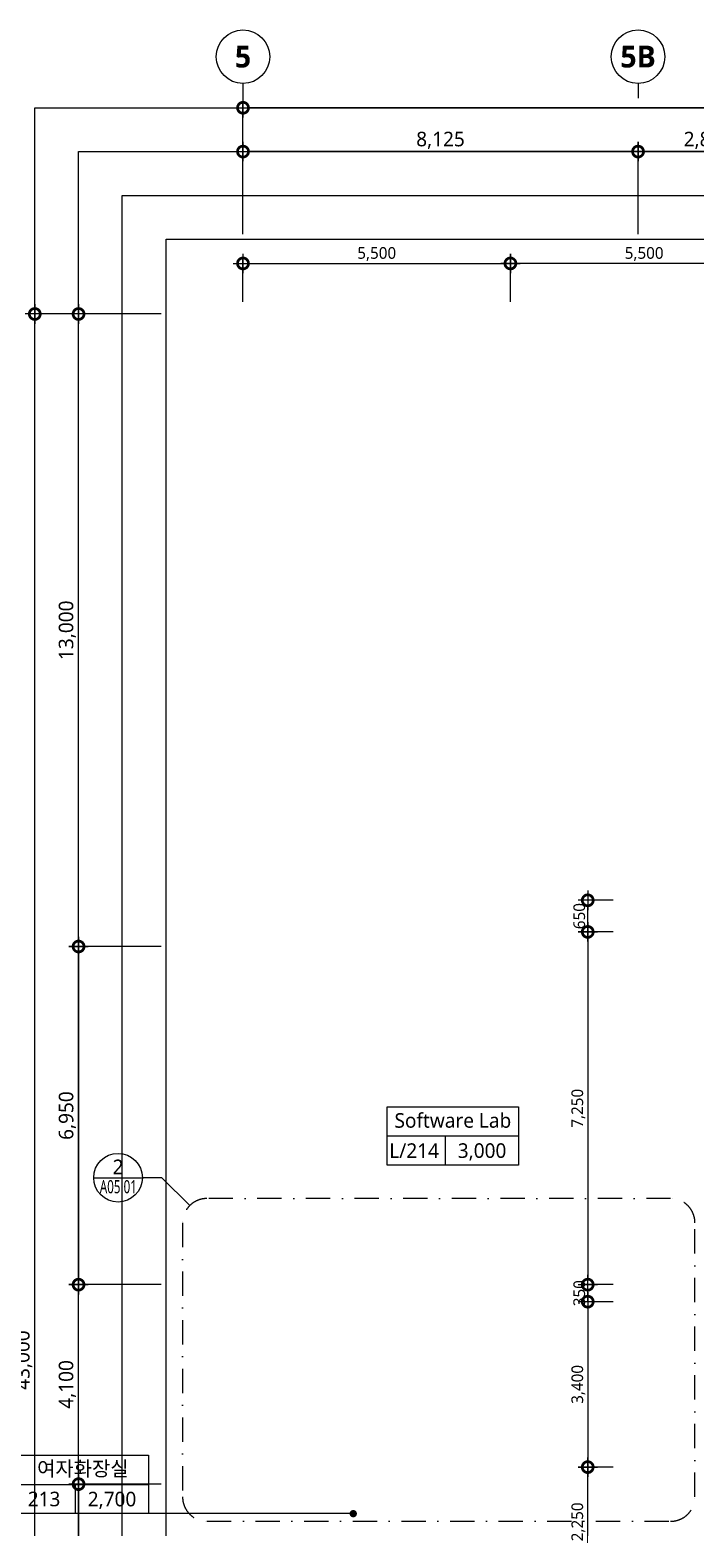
# Model space of a CAD drawing. Header units: millimetres. Extents: x 6046 to 249480, y 2179 to 57100.
# Drawn here: x 174432 to 188111, y 26330 to 57100 of the extents above; entities that cross this region are included whole.
import ezdxf
from ezdxf.enums import TextEntityAlignment as Align

# ---------------------------------------------------------------- set-up
doc = ezdxf.new("R2010")
doc.units = ezdxf.units.MM
doc.header["$LTSCALE"] = 100
doc.linetypes.add('DASHDOT-GAUN', pattern=[10, 5, -2.5, 0, -2.5])
doc.layers.get('DEFPOINTS').update_dxf_attribs({"color": 137})
for name, color, linetype in [('DIM', 7, 'Continuous'), ('DIM1', 7, 'Continuous'), ('SYM', 6, 'Continuous'), ('SYM-BUB', 3, 'Continuous'), ('SYM-LEAD', 6, 'Continuous'), ('TEXT-NOTE', 6, 'Continuous')]:
    doc.layers.add(name, color=color, linetype=linetype)
doc.layers.add('TEMP', color=171, linetype='Continuous', plot=False)
doc.styles.add('스타일1', font='malgun.ttf')
doc.styles.add('스타일2', font='malgunbd.ttf')
doc.dimstyles.new('DIM-QD 1', dxfattribs={"dimtxt": 3, "dimasz": 1.5, "dimexe": 1, "dimexo": 0, "dimgap": 1, "dimtad": 1, "dimdec": 3, "dimdsep": 46, "dimlunit": 6, "dimtxsty": '스타일1', "dimblk1": 'ARCHTICK', "dimblk2": 'ARCHTICK', "dimsah": 1, "dimcen": 0, "dimclrd": 256, "dimclre": 256, "dimclrt": 3, "dimazin": 2, "dimtfac": 1, "dimtdec": 3, "dimtix": 1, "dimtmove": 2, "dimatfit": 3, "dimldrblk": 'ARCHTICK', "dimfxl": 1, "dimtolj": 1, "dimtzin": 0, "dimarcsym": 0})
doc.dimstyles.new('GAUN-100', dxfattribs={"dimscale": 100, "dimtxt": 3, "dimasz": 1, "dimexe": 1, "dimexo": 1, "dimgap": 0.5, "dimtad": 1, "dimdec": 0, "dimzin": 1, "dimdsep": 46, "dimlunit": 6, "dimtxsty": '스타일1', "dimblk": 'GAUN-DOT', "dimcen": -2, "dimdle": 2, "dimclrd": 256, "dimclre": 256, "dimclrt": 3, "dimadec": 0, "dimazin": 0, "dimtfac": 1, "dimtdec": 0, "dimtix": 1, "dimtmove": 2, "dimatfit": 3, "dimldrblk": 'DOTSMALL', "dimfxl": 1, "dimtolj": 1, "dimtzin": 1, "dimarcsym": 0})
doc.dimstyles.new('GAUN-100-I', dxfattribs={"dimscale": 100, "dimtxt": 2.4, "dimasz": 1, "dimexe": 1, "dimexo": 1, "dimgap": 0.5, "dimtad": 1, "dimdec": 0, "dimzin": 1, "dimdsep": 46, "dimlunit": 6, "dimtxsty": '스타일1', "dimblk": 'GAUN-DOT', "dimcen": -2, "dimdle": 2, "dimclrd": 256, "dimclre": 256, "dimclrt": 4, "dimadec": 0, "dimazin": 0, "dimtfac": 1, "dimtdec": 0, "dimtix": 1, "dimtmove": 2, "dimatfit": 3, "dimldrblk": 'DOTSMALL', "dimfxl": 1, "dimtolj": 1, "dimtzin": 1, "dimarcsym": 0})

# ---------------------------------------------------------------- blocks, each defined once
blk = doc.blocks.new('NEW_BUB')
at = {"layer": 'SYM-BUB', "color": 6}
blk.add_line((0, 3), (0, 0), dxfattribs=at)
blk.add_circle((0, 8.5), 5.5, dxfattribs=at)
at = {"layer": 'SYM-BUB', "color": 3, "style": '스타일2'}
blk.add_attdef('X', text='', height=4.5, dxfattribs=at).set_placement((0, 8.5), align=Align.MIDDLE)
blk = doc.blocks.new('GAUN-DOT')
at = {"linetype": 'ByBlock'}
for p, q in [((2, 0), (-2, 0)), ((0, -2), (0, 2))]:
    blk.add_line(p, q, dxfattribs=at)
at = {"const_width": 2.25}
blk.add_lwpolyline([(0, 0.28125, 1), (0, -0.28125, 1)], format="xyb", close=True, dxfattribs=at)
blk = doc.blocks.new('*D36')
at = {"layer": 'DEFPOINTS', "color": 0, "transparency": 16777216}
for p in [(178814, 55500), (178814, 52800), (199814, 52800)]:
    blk.add_point(p, dxfattribs=at)
at = {"layer": 'DIM', "lineweight": -2, "transparency": 16777216}
for p, q in [((178814, 52900), (178814, 55600)), ((199714, 55500), (178914, 55500)), ((199814, 52900), (199814, 55600))]:
    blk.add_line(p, q, dxfattribs=at)
at = {"layer": 'DIM', "lineweight": -2, "transparency": 16777216, "xscale": 100, "yscale": 100, "zscale": 100, "rotation": 180}
blk.add_blockref('GAUN-DOT', (178814, 55500), dxfattribs=at)
at = {"layer": 'DIM', "lineweight": -2, "transparency": 16777216, "xscale": 100, "yscale": 100, "zscale": 100}
blk.add_blockref('GAUN-DOT', (199814, 55500), dxfattribs=at)
at = {"layer": 'DIM', "color": 3, "transparency": 16777216, "insert": (189314, 55731), "char_height": 300, "attachment_point": 5, "style": '스타일1'}
blk.add_mtext('\\A1;21,000', dxfattribs=at)
blk = doc.blocks.new('_DotSmall')
at = {"color": 0, "linetype": 'ByBlock', "const_width": 0.5}
blk.add_lwpolyline([(-0.0625, 0, 1), (0.0625, 0, 1)], format="xyb", close=True, dxfattribs=at)
blk = doc.blocks.new('*D39')
at = {"layer": 'DEFPOINTS', "color": 0, "transparency": 16777216}
for p in [(174532, 51262), (177232, 51262), (177232, 8262)]:
    blk.add_point(p, dxfattribs=at)
at = {"layer": 'DIM', "lineweight": -2, "transparency": 16777216}
for p, q in [((177132, 51262), (174432, 51262)), ((174532, 8362), (174532, 51162)), ((177132, 8262), (174432, 8262))]:
    blk.add_line(p, q, dxfattribs=at)
at = {"layer": 'DIM', "lineweight": -2, "transparency": 16777216, "xscale": 100, "yscale": 100, "zscale": 100}
for p, rotation in [((174532, 51262), 90), ((174532, 8262), 270)]:
    blk.add_blockref('GAUN-DOT', p, dxfattribs=dict(at, rotation=rotation))
at = {"layer": 'DIM', "color": 3, "transparency": 16777216, "insert": (174302, 29762), "char_height": 300, "attachment_point": 5, "rotation": 90, "style": '스타일1'}
blk.add_mtext('\\A1;43,000', dxfattribs=at)
blk = doc.blocks.new('*D40')
at = {"layer": 'DEFPOINTS', "color": 0, "transparency": 16777216}
for p in [(175432, 51262), (177232, 51262), (177232, 38262)]:
    blk.add_point(p, dxfattribs=at)
at = {"layer": 'DIM', "lineweight": -2, "transparency": 16777216}
for p, q in [((177132, 51262), (175332, 51262)), ((175432, 38362), (175432, 51162)), ((177132, 38262), (175332, 38262))]:
    blk.add_line(p, q, dxfattribs=at)
at = {"layer": 'DIM', "lineweight": -2, "transparency": 16777216, "xscale": 100, "yscale": 100, "zscale": 100}
for p, rotation in [((175432, 51262), 90), ((175432, 38262), 270)]:
    blk.add_blockref('GAUN-DOT', p, dxfattribs=dict(at, rotation=rotation))
at = {"layer": 'DIM', "color": 3, "transparency": 16777216, "insert": (175201, 44762), "char_height": 300, "attachment_point": 5, "rotation": 90, "style": '스타일1'}
blk.add_mtext('\\A1;13,000', dxfattribs=at)
blk = doc.blocks.new('room')
at = {"layer": 'TEXT-NOTE'}
for p, q in [((0, 0), (0, 12)), ((0, 12), (27, 12)), ((27, 12), (27, 0)), ((0, 6), (27, 6)), ((12, 0), (12, 6)), ((27, 0), (0, 0))]:
    blk.add_line(p, q, dxfattribs=at)
at = {"layer": 'TEXT-NOTE', "color": 3, "style": '스타일1'}
for tag, p in [('실명', (13.5, 9.28)), ('101', (5.53, 3.02)), ('2400', (19.5, 3))]:
    blk.add_attdef(tag, text='', height=3, dxfattribs=at).set_placement(p, align=Align.MIDDLE)
blk = doc.blocks.new('_ARCHTICK')
at = {"color": 0, "linetype": 'ByBlock', "const_width": 0.15}
blk.add_lwpolyline([(-0.5, -0.5), (0.5, 0.5)], dxfattribs=at)
blk = doc.blocks.new('*D199')
at = {"layer": 'DEFPOINTS', "color": 0, "transparency": 16777216}
for p in [(185904, 27562), (186528, 27562), (186528, 25312)]:
    blk.add_point(p, dxfattribs=at)
at = {"layer": 'DIM1', "lineweight": -2, "transparency": 16777216}
for p, q in [((186428, 27562), (185804, 27562)), ((185904, 25412), (185904, 27462)), ((186428, 25312), (185804, 25312))]:
    blk.add_line(p, q, dxfattribs=at)
at = {"layer": 'DIM1', "lineweight": -2, "transparency": 16777216, "xscale": 100, "yscale": 100, "zscale": 100}
for p, rotation in [((185904, 27562), 90), ((185904, 25312), 270)]:
    blk.add_blockref('GAUN-DOT', p, dxfattribs=dict(at, rotation=rotation))
at = {"layer": 'DIM1', "color": 4, "transparency": 16777216, "insert": (185710, 26437), "char_height": 240, "attachment_point": 5, "rotation": 90, "style": '스타일1'}
blk.add_mtext('\\A1;2,250', dxfattribs=at)
blk = doc.blocks.new('*D200')
at = {"layer": 'DEFPOINTS', "color": 0, "transparency": 16777216}
for p in [(186528, 30962), (185904, 27562), (186528, 27562)]:
    blk.add_point(p, dxfattribs=at)
at = {"layer": 'DIM1', "lineweight": -2, "transparency": 16777216}
for p, q in [((186428, 30962), (185804, 30962)), ((185904, 30862), (185904, 27662)), ((186428, 27562), (185804, 27562))]:
    blk.add_line(p, q, dxfattribs=at)
at = {"layer": 'DIM1', "lineweight": -2, "transparency": 16777216, "xscale": 100, "yscale": 100, "zscale": 100}
for p, rotation in [((185904, 30962), 90), ((185904, 27562), 270)]:
    blk.add_blockref('GAUN-DOT', p, dxfattribs=dict(at, rotation=rotation))
at = {"layer": 'DIM1', "color": 4, "transparency": 16777216, "insert": (185710, 29262), "char_height": 240, "attachment_point": 5, "rotation": 90, "style": '스타일1'}
blk.add_mtext('\\A1;3,400', dxfattribs=at)
blk = doc.blocks.new('*D201')
at = {"layer": 'DEFPOINTS', "color": 0, "transparency": 16777216}
for p in [(185904, 31312), (186528, 31312), (186528, 30962)]:
    blk.add_point(p, dxfattribs=at)
at = {"layer": 'DIM1', "lineweight": -2, "transparency": 16777216}
for p, q in [((185904, 31412), (185904, 31512)), ((186428, 31312), (185804, 31312)), ((185904, 30962), (185904, 31312)), ((186428, 30962), (185804, 30962)), ((185904, 30862), (185904, 30762))]:
    blk.add_line(p, q, dxfattribs=at)
at = {"layer": 'DIM1', "lineweight": -2, "transparency": 16777216, "xscale": 100, "yscale": 100, "zscale": 100}
for p, rotation in [((185904, 31312), 270), ((185904, 30962), 90)]:
    blk.add_blockref('GAUN-DOT', p, dxfattribs=dict(at, rotation=rotation))
at = {"layer": 'DIM1', "color": 4, "transparency": 16777216, "insert": (185730, 31137), "char_height": 240, "attachment_point": 5, "rotation": 90, "style": '스타일1'}
blk.add_mtext('\\A1;350', dxfattribs=at)
blk = doc.blocks.new('*D202')
at = {"layer": 'DEFPOINTS', "color": 0, "transparency": 16777216}
for p in [(186528, 38562), (185904, 31312), (186528, 31312)]:
    blk.add_point(p, dxfattribs=at)
at = {"layer": 'DIM1', "lineweight": -2, "transparency": 16777216}
for p, q in [((186428, 38562), (185804, 38562)), ((185904, 38462), (185904, 31412)), ((186428, 31312), (185804, 31312))]:
    blk.add_line(p, q, dxfattribs=at)
at = {"layer": 'DIM1', "lineweight": -2, "transparency": 16777216, "xscale": 100, "yscale": 100, "zscale": 100}
for p, rotation in [((185904, 38562), 90), ((185904, 31312), 270)]:
    blk.add_blockref('GAUN-DOT', p, dxfattribs=dict(at, rotation=rotation))
at = {"layer": 'DIM1', "color": 4, "transparency": 16777216, "insert": (185710, 34937), "char_height": 240, "attachment_point": 5, "rotation": 90, "style": '스타일1'}
blk.add_mtext('\\A1;7,250', dxfattribs=at)
blk = doc.blocks.new('*D203')
at = {"layer": 'DEFPOINTS', "color": 0, "transparency": 16777216}
for p in [(185904, 39212), (186528, 39212), (186528, 38562)]:
    blk.add_point(p, dxfattribs=at)
at = {"layer": 'DIM1', "lineweight": -2, "transparency": 16777216}
for p, q in [((186428, 39212), (185804, 39212)), ((185904, 38662), (185904, 39112)), ((186428, 38562), (185804, 38562))]:
    blk.add_line(p, q, dxfattribs=at)
at = {"layer": 'DIM1', "lineweight": -2, "transparency": 16777216, "xscale": 100, "yscale": 100, "zscale": 100}
for p, rotation in [((185904, 39212), 90), ((185904, 38562), 270)]:
    blk.add_blockref('GAUN-DOT', p, dxfattribs=dict(at, rotation=rotation))
at = {"layer": 'DIM1', "color": 4, "transparency": 16777216, "insert": (185730, 38887), "char_height": 240, "attachment_point": 5, "rotation": 90, "style": '스타일1'}
blk.add_mtext('\\A1;650', dxfattribs=at)
blk = doc.blocks.new('*D220')
at = {"layer": 'DEFPOINTS', "color": 0, "transparency": 16777216}
for p in [(184314, 52301), (184314, 51409), (189814, 51409)]:
    blk.add_point(p, dxfattribs=at)
at = {"layer": 'DIM1', "lineweight": -2, "transparency": 16777216}
for p, q in [((184314, 51509), (184314, 52401)), ((189814, 51509), (189814, 52401)), ((189714, 52301), (184414, 52301))]:
    blk.add_line(p, q, dxfattribs=at)
at = {"layer": 'DIM1', "lineweight": -2, "transparency": 16777216, "xscale": 100, "yscale": 100, "zscale": 100, "rotation": 180}
blk.add_blockref('GAUN-DOT', (184314, 52301), dxfattribs=at)
at = {"layer": 'DIM1', "lineweight": -2, "transparency": 16777216, "xscale": 100, "yscale": 100, "zscale": 100}
blk.add_blockref('GAUN-DOT', (189814, 52301), dxfattribs=at)
at = {"layer": 'DIM1', "color": 4, "transparency": 16777216, "insert": (187064, 52495), "char_height": 240, "attachment_point": 5, "style": '스타일1'}
blk.add_mtext('\\A1;5,500', dxfattribs=at)
blk = doc.blocks.new('*D221')
at = {"layer": 'DEFPOINTS', "color": 0, "transparency": 16777216}
for p in [(184314, 52301), (178814, 51409), (184314, 51409)]:
    blk.add_point(p, dxfattribs=at)
at = {"layer": 'DIM1', "lineweight": -2, "transparency": 16777216}
for p, q in [((178814, 51509), (178814, 52401)), ((184314, 51509), (184314, 52401)), ((178914, 52301), (184214, 52301))]:
    blk.add_line(p, q, dxfattribs=at)
at = {"layer": 'DIM1', "lineweight": -2, "transparency": 16777216, "xscale": 100, "yscale": 100, "zscale": 100, "rotation": 180}
blk.add_blockref('GAUN-DOT', (178814, 52301), dxfattribs=at)
at = {"layer": 'DIM1', "lineweight": -2, "transparency": 16777216, "xscale": 100, "yscale": 100, "zscale": 100}
blk.add_blockref('GAUN-DOT', (184314, 52301), dxfattribs=at)
at = {"layer": 'DIM1', "color": 4, "transparency": 16777216, "insert": (181564, 52495), "char_height": 240, "attachment_point": 5, "style": '스타일1'}
blk.add_mtext('\\A1;5,500', dxfattribs=at)
blk = doc.blocks.new('DET1')
at = {"layer": 'SYM', "color": 6}
blk.add_line((0, 0), (10, 0), dxfattribs=at)
blk.add_circle((5, 0), 5, dxfattribs=at)
at = {"layer": 'SYM', "color": 3, "style": '스타일1'}
blk.add_attdef('1', text='', height=3, dxfattribs=at).set_placement((5, 2.25), align=Align.MIDDLE)
at = {"layer": 'SYM', "color": 3, "style": '스타일1', "width": 0.84071}
blk.add_attdef('A2.01', text='', height=2.7, dxfattribs=at).set_placement((1.24, -3.19), (9.23, -3.19), align=Align.FIT)
blk = doc.blocks.new('*D317')
at = {"layer": 'DEFPOINTS', "color": 0, "transparency": 16777216}
for p in [(177232, 38262), (175432, 31312), (177232, 31312)]:
    blk.add_point(p, dxfattribs=at)
at = {"layer": 'DIM', "lineweight": -2, "transparency": 16777216}
for p, q in [((177132, 38262), (175332, 38262)), ((175432, 38162), (175432, 31412)), ((177132, 31312), (175332, 31312))]:
    blk.add_line(p, q, dxfattribs=at)
at = {"layer": 'DIM', "lineweight": -2, "transparency": 16777216, "xscale": 100, "yscale": 100, "zscale": 100}
for p, rotation in [((175432, 38262), 90), ((175432, 31312), 270)]:
    blk.add_blockref('GAUN-DOT', p, dxfattribs=dict(at, rotation=rotation))
at = {"layer": 'DIM', "color": 3, "transparency": 16777216, "insert": (175202, 34787), "char_height": 300, "attachment_point": 5, "rotation": 90, "style": '스타일1'}
blk.add_mtext('\\A1;6,950', dxfattribs=at)
blk = doc.blocks.new('*D315')
at = {"layer": 'DEFPOINTS', "color": 0, "transparency": 16777216}
for p in [(175432, 31312), (177232, 31312), (177232, 27212)]:
    blk.add_point(p, dxfattribs=at)
at = {"layer": 'DIM', "lineweight": -2, "transparency": 16777216}
for p, q in [((177132, 31312), (175332, 31312)), ((175432, 27312), (175432, 31212)), ((177132, 27212), (175332, 27212))]:
    blk.add_line(p, q, dxfattribs=at)
at = {"layer": 'DIM', "lineweight": -2, "transparency": 16777216, "xscale": 100, "yscale": 100, "zscale": 100}
for p, rotation in [((175432, 31312), 90), ((175432, 27212), 270)]:
    blk.add_blockref('GAUN-DOT', p, dxfattribs=dict(at, rotation=rotation))
at = {"layer": 'DIM', "color": 3, "transparency": 16777216, "insert": (175201, 29262), "char_height": 300, "attachment_point": 5, "rotation": 90, "style": '스타일1'}
blk.add_mtext('\\A1;4,100', dxfattribs=at)
blk = doc.blocks.new('*D316')
at = {"layer": 'DEFPOINTS', "color": 0, "transparency": 16777216}
for p in [(177232, 27212), (175432, 21262), (177232, 21262)]:
    blk.add_point(p, dxfattribs=at)
at = {"layer": 'DIM', "lineweight": -2, "transparency": 16777216}
for p, q in [((177132, 27212), (175332, 27212)), ((175432, 27112), (175432, 21362)), ((177132, 21262), (175332, 21262))]:
    blk.add_line(p, q, dxfattribs=at)
at = {"layer": 'DIM', "lineweight": -2, "transparency": 16777216, "xscale": 100, "yscale": 100, "zscale": 100}
for p, rotation in [((175432, 27212), 90), ((175432, 21262), 270)]:
    blk.add_blockref('GAUN-DOT', p, dxfattribs=dict(at, rotation=rotation))
at = {"layer": 'DIM', "color": 3, "transparency": 16777216, "insert": (175202, 24237), "char_height": 300, "attachment_point": 5, "rotation": 90, "style": '스타일1'}
blk.add_mtext('\\A1;5,950', dxfattribs=at)
blk = doc.blocks.new('*D324')
at = {"layer": 'DEFPOINTS', "color": 0, "transparency": 16777216}
for p in [(186939, 54600), (186939, 52800), (189814, 52800)]:
    blk.add_point(p, dxfattribs=at)
at = {"layer": 'DIM', "lineweight": -2, "transparency": 16777216}
for p, q in [((186939, 52900), (186939, 54700)), ((189714, 54600), (187039, 54600)), ((189814, 52900), (189814, 54700))]:
    blk.add_line(p, q, dxfattribs=at)
at = {"layer": 'DIM', "lineweight": -2, "transparency": 16777216, "xscale": 100, "yscale": 100, "zscale": 100, "rotation": 180}
blk.add_blockref('GAUN-DOT', (186939, 54600), dxfattribs=at)
at = {"layer": 'DIM', "lineweight": -2, "transparency": 16777216, "xscale": 100, "yscale": 100, "zscale": 100}
blk.add_blockref('GAUN-DOT', (189814, 54600), dxfattribs=at)
at = {"layer": 'DIM', "color": 3, "transparency": 16777216, "insert": (188376, 54830), "char_height": 300, "attachment_point": 5, "style": '스타일1'}
blk.add_mtext('\\A1;2,875', dxfattribs=at)
blk = doc.blocks.new('*D325')
at = {"layer": 'DEFPOINTS', "color": 0, "transparency": 16777216}
for p in [(178814, 54600), (178814, 52800), (186939, 52800)]:
    blk.add_point(p, dxfattribs=at)
at = {"layer": 'DIM', "lineweight": -2, "transparency": 16777216}
for p, q in [((178814, 52900), (178814, 54700)), ((186839, 54600), (178914, 54600)), ((186939, 52900), (186939, 54700))]:
    blk.add_line(p, q, dxfattribs=at)
at = {"layer": 'DIM', "lineweight": -2, "transparency": 16777216, "xscale": 100, "yscale": 100, "zscale": 100, "rotation": 180}
blk.add_blockref('GAUN-DOT', (178814, 54600), dxfattribs=at)
at = {"layer": 'DIM', "lineweight": -2, "transparency": 16777216, "xscale": 100, "yscale": 100, "zscale": 100}
blk.add_blockref('GAUN-DOT', (186939, 54600), dxfattribs=at)
at = {"layer": 'DIM', "color": 3, "transparency": 16777216, "insert": (182876, 54831), "char_height": 300, "attachment_point": 5, "style": '스타일1'}
blk.add_mtext('\\A1;8,125', dxfattribs=at)

msp = doc.modelspace()

# ---------------------------------------------------------------- linework, layer by layer
at = {"layer": 'SYM', "color": 6}
msp.add_lwpolyline([(177717.9, 32936), (177144.7, 33509.5), (176744.7, 33509.5)], dxfattribs=at)
at = {"layer": 'SYM', "color": 3, "linetype": 'DASHDOT-GAUN'}
msp.add_lwpolyline([(177571.5, 32582.5), (177571.5, 26949, 0.4142136), (178071.5, 26449), (187609.1, 26449, 0.4142136), (188109.1, 26949), (188109.1, 32582.5, 0.4142136), (187609.1, 33082.5), (178071.5, 33082.5, 0.4142136)], format="xyb", close=True, dxfattribs=at)
at = {"layer": 'TEMP'}
for points in [[(174532, 55500), (206300, 55500), (206300, 3900), (174532, 3900)], [(175432, 54600), (205400, 54600), (205400, 4800), (175432, 4800)], [(176332, 53700), (204500, 53700), (204500, 5700), (176332, 5700)], [(177232, 52800), (203600, 52800), (203600, 6600), (177232, 6600)]]:
    msp.add_lwpolyline(points, close=True, dxfattribs=at)

# ---------------------------------------------------------------- block references
ref = msp.add_blockref('DET1', (175744.7, 33509.5), dxfattribs=dict(xscale=100, yscale=100, zscale=100))
ref.add_attrib('A2.01', 'A05.01', dxfattribs={"layer": 'SYM', "color": 3, "height": 270, "style": '스타일1', "width": 0.658498}).set_placement((175869.1, 33190.5), (176631, 33190.5), align=Align.FIT)
ref.add_attrib('1', '2', dxfattribs={"layer": 'SYM', "color": 3, "height": 300, "style": '스타일1'}).set_placement((176244.7, 33734.5), align=Align.MIDDLE)
at = {"layer": 'SYM-BUB', "xscale": 100, "yscale": 100, "zscale": 100}
for p, values in [((178813.7, 55700), {'X': '5'}), ((186938.7, 55700), {'X': '5B'})]:
    msp.add_blockref('NEW_BUB', p, dxfattribs=at).add_auto_attribs(values)
at = {"layer": 'TEXT-NOTE'}
ref = msp.add_blockref('room', (181780.6, 33767.6), dxfattribs=dict(at, xscale=100, yscale=100, zscale=100))
ref.add_attrib('2400', '3,000', dxfattribs={"color": 3, "height": 300, "style": '스타일1'}).set_placement((183730.6, 34067.6), align=Align.MIDDLE_CENTER)
ref.add_attrib('101', 'L/214', dxfattribs={"color": 3, "height": 300, "style": '스타일1'}).set_placement((182333.2, 34069.5), align=Align.MIDDLE)
ref.add_attrib('실명', 'Software Lab', dxfattribs={"color": 3, "height": 300, "style": '스타일1'}).set_placement((183130.6, 34695.9), align=Align.MIDDLE)
ref = msp.add_blockref('room', (174170.2, 26605.4), dxfattribs=dict(at, xscale=100, yscale=100, zscale=100))
ref.add_attrib('2400', '2,700', dxfattribs={"color": 3, "height": 300, "style": '스타일1'}).set_placement((176120.2, 26905.4), align=Align.MIDDLE_CENTER)
ref.add_attrib('101', '213', dxfattribs={"color": 3, "height": 300, "style": '스타일1'}).set_placement((174722.8, 26907.2), align=Align.MIDDLE)
ref.add_attrib('실명', '여자화장실', dxfattribs={"color": 3, "height": 300, "style": '스타일1'}).set_placement((175520.2, 27533.6), align=Align.MIDDLE)

# ---------------------------------------------------------------- dimensions: what is measured, and where the dimension line sits
at = {"layer": 'DIM'}
for base, p1, p2, picture, middle in [((178813.7, 55500), (199813.7, 52800), (178813.7, 52800), '*D36', (189313.7, 55731)), ((178813.7, 54600), (186938.7, 52800), (178813.7, 52800), '*D325', (182876.2, 54831)), ((186938.7, 54600), (189813.7, 52800), (186938.7, 52800), '*D324', (188376.2, 54830.2))]:
    dim = msp.add_linear_dim(base=base, p1=p1, p2=p2, dimstyle='GAUN-100', dxfattribs=at)
    dim.commit()
    dim.dimension.update_dxf_attribs({"geometry": picture, "text_midpoint": middle})
for base, p1, p2, angle, picture, middle in [((174532, 51262.2), (177232, 8262.2), (177232, 51262.2), 270, '*D39', (174301.9, 29762.2)), ((175432, 51262.2), (177232, 38262.2), (177232, 51262.2), 270, '*D40', (175201.1, 44762.2)), ((175432, 31312.2), (177232, 38262.2), (177232, 31312.2), 90, '*D317', (175201.9, 34787.2)), ((175432, 31312.2), (177232, 27212.2), (177232, 31312.2), 270, '*D315', (175201.1, 29262.2)), ((175432, 21262.2), (177232, 27212.2), (177232, 21262.2), 90, '*D316', (175201.9, 24237.2))]:
    dim = msp.add_linear_dim(base=base, p1=p1, p2=p2, angle=angle, dimstyle='GAUN-100', dxfattribs=at)
    dim.commit()
    dim.dimension.update_dxf_attribs({"geometry": picture, "text_midpoint": middle})
at = {"layer": 'DIM1'}
dim = msp.add_linear_dim(base=(184313.7, 52301.1), p1=(178813.7, 51409.2), p2=(184313.7, 51409.2), dimstyle='GAUN-100-I', dxfattribs=at)
dim.commit()
dim.dimension.update_dxf_attribs({"geometry": '*D221', "text_midpoint": (181563.7, 52495.2)})
for base, p1, p2, angle, picture, middle in [((184313.7, 52301.1), (189813.7, 51409.2), (184313.7, 51409.2), 180, '*D220', (187063.7, 52495.2)), ((185904.2, 39212.5), (186527.9, 38562.2), (186527.9, 39212.5), 90, '*D203', (185730.2, 38887.4)), ((185904.2, 31312.2), (186527.9, 38562.2), (186527.9, 31312.2), 270, '*D202', (185710.1, 34937.2)), ((185904.2, 31312.2), (186527.9, 30962.2), (186527.9, 31312.2), 90, '*D201', (185730.2, 31137.2)), ((185904.2, 27562.2), (186527.9, 30962.2), (186527.9, 27562.2), 270, '*D200', (185710.1, 29262.2)), ((185904.2, 27562.2), (186527.9, 25312.2), (186527.9, 27562.2), 90, '*D199', (185710.1, 26437.2))]:
    dim = msp.add_linear_dim(base=base, p1=p1, p2=p2, angle=angle, dimstyle='GAUN-100-I', dxfattribs=at)
    dim.commit()
    dim.dimension.update_dxf_attribs({"geometry": picture, "text_midpoint": middle})

# ---------------------------------------------------------------- leaders
at = {"layer": 'SYM-LEAD'}
msp.add_leader([(181081.4, 26605.4), (180250.8, 26605.4), (176870.2, 26605.4)], dimstyle='DIM-QD 1', override={"dimscale": 100, "dimasz": 1.5, "dimtad": 0, "dimclrd": 6, "dimldrblk": 'DOT'}, dxfattribs=at)

doc.saveas('drawing.dxf')
